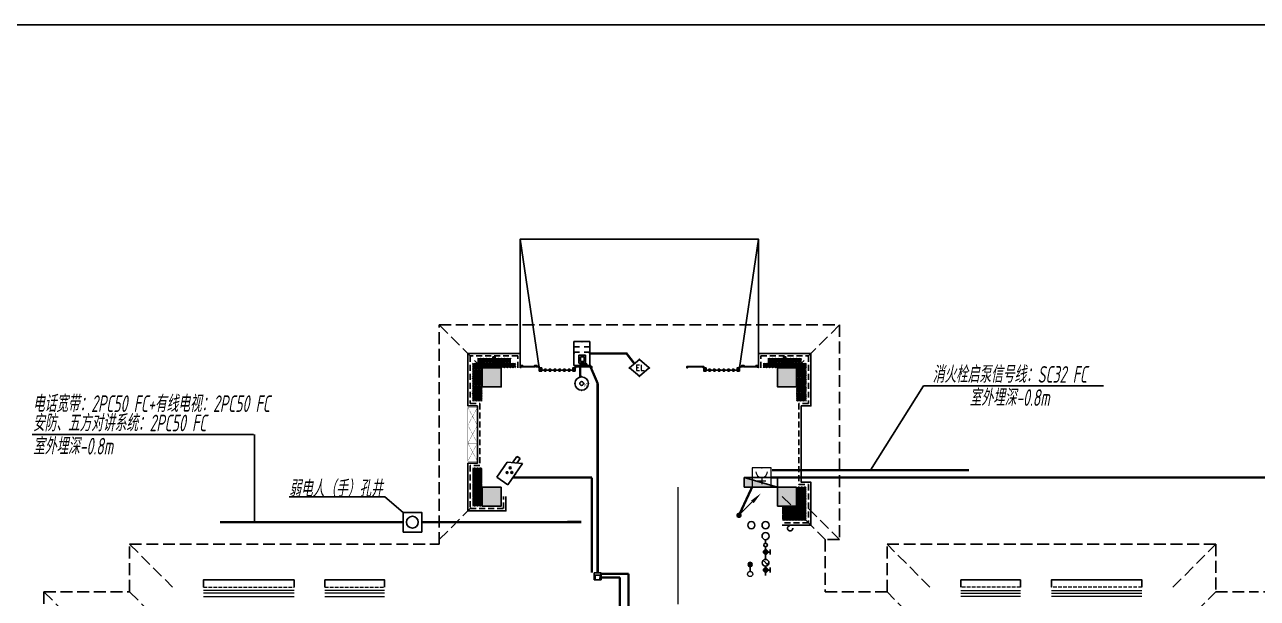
# Model space of a CAD drawing. Extents: x 5031545 to 5313844, y -886381 to -283477.
# Drawn here: x 5074723 to 5100600, y -809316 to -797281 of the extents above; entities that cross this region are included whole.
import ezdxf
from ezdxf.enums import TextEntityAlignment as Align

# ---------------------------------------------------------------- set-up
doc = ezdxf.new("R2010")
doc.units = 0
doc.header["$LTSCALE"] = 1000
doc.header["$MEASUREMENT"] = 0
doc.linetypes.add('DASH', pattern=[0.35, 0.25, -0.1])
doc.linetypes.add('HIDDEN', pattern=[0.375, 0.25, -0.125])
doc.layers.get('0').update_dxf_attribs({"linetype": 'CONTINUOUS'})
for name, color, linetype in [('!!DIM-动力', 7, 'CONTINUOUS'), ('!!电气', 1, 'CONTINUOUS'), ('A-EQPM-MECH', 191, 'CONTINUOUS'), ('DIM-照明', 7, 'CONTINUOUS'), ('EQUIP-安防', 3, 'CONTINUOUS'), ('EQUIP_消火栓', 7, 'CONTINUOUS'), ('LWIRE', 4, 'CONTINUOUS'), ('VPIPE-凝结', 150, 'CONTINUOUS'), ('VPIPE-消防', 1, 'TG_X'), ('VPIPE-给水', 3, 'TG_J'), ('VPIPE-雨水', 4, 'DASH'), ('WIRE-安防', 4, 'CONTINUOUS'), ('WIRE-消防', 4, 'CONTINUOUS'), ('WIRE-综合布线', 5, 'DASH'), ('修改标示', 212, 'CONTINUOUS'), ('卫生间', 6, 'CONTINUOUS'), ('污水', 3, 'CONTINUOUS'), ('电气', 6, 'CONTINUOUS'), ('看线', 185, 'CONTINUOUS'), ('立面', 73, 'CONTINUOUS'), ('立面-看线', 251, 'CONTINUOUS'), ('给水', 4, 'CONTINUOUS'), ('设备', 253, 'CONTINUOUS'), ('铝合金', 144, 'CONTINUOUS')]:
    doc.layers.add(name, color=color, linetype=linetype)
for name, color, linetype, lineweight in [('EQUIP-消防', 3, 'CONTINUOUS', 20), ('EQUIP_地漏', 7, 'CONTINUOUS', 18), ('PUB_HATCH', 8, 'CONTINUOUS', 9), ('STAIR', 252, 'CONTINUOUS', 20), ('VPIPE-废水', 31, 'TG_F', 18), ('平面-栏杆', 56, 'CONTINUOUS', 15), ('平面-看线', 252, 'CONTINUOUS', 15)]:
    doc.layers.add(name, color=color, linetype=linetype, lineweight=lineweight)
doc.styles.add('_TEL_DIM', font='simplex.shx', dxfattribs={"width": 0.8, "height": 3.5, "bigfont": 'hztxt.shx'})
doc.styles.add('HZTXT', font='gbeitc.shx', dxfattribs={"width": 0.8, "height": 400, "bigfont": 'hztxt.shx'})
doc.styles.add('SM1', font='realsz.shx', dxfattribs={"width": 0.75, "bigfont": 'realhz.shx'})
doc.styles.get("Standard").update_dxf_attribs({"font": 'gbenor.shx', "bigfont": 'gbcbig.shx'})
doc.styles.add('TG_LINETYPE', font='SIMPLEX', dxfattribs={"width": 0.8, "height": 3, "bigfont": 'HZTXT'})
doc.linetypes.add('TG_F', pattern='A,2,-0.3,["F",TG_LINETYPE,S=0.1,R=0,X=-0.23,Y=-0.15],0', length=2.3)
doc.linetypes.add('TG_J', pattern='A,2,-0.22,["J",TG_LINETYPE,S=0.1,R=0,X=-0.18,Y=-0.15],0', length=2.22)
doc.linetypes.add('TG_X', pattern='A,4,-0.3,["X",TG_LINETYPE,S=0.1,R=0,X=-0.23,Y=-0.15],0', length=4.3)
pattern_1 = [(45, (-879850.0308, -780765.5012), (-2.24506403, 2.24506403), [])]
pattern_2 = [(45, (-880050.0308, -781835.0006), (-2.24506403, 2.24506403), [])]
pattern_3 = [(45, (-691792.517, -940480.5143), (-2.24506403, 2.24506403), [])]
pattern_4 = [(45, (-691842.282, -940480.3308), (-2.24506403, 2.24506403), [])]
pattern_5 = [(45, (-691692.517, -940480.5152), (-2.24506403, 2.24506403), [])]
pattern_6 = [(45, (-691592.517, -940480.516), (-2.24506403, 2.24506403), [])]
pattern_7 = [(45, (-691492.517, -940480.517), (-2.24506403, 2.24506403), [])]
pattern_8 = [(45, (-691392.517, -940480.518), (-2.24506403, 2.24506403), [])]
pattern_9 = [(45, (-691292.517, -940480.519), (-2.24506403, 2.24506403), [])]
pattern_10 = [(45, (-691902.5178, -940480.5137), (-2.24506403, 2.24506403), [])]
pattern_11 = [(45, (-691202.5144, -940480.51), (-2.24506403, 2.24506403), [])]
pattern_12 = [(0, (-420817.216, -517416.725), (30.95625, 17.872595), [20.6375, -41.275]), (120, (-420817.216, -517416.725), (-30.9562463, 17.8726014), [20.6375, -41.275]), (60, (-420817.216, -517416.725), (3.7e-06, 35.7451964), [-41.275, 20.6375])]

# ---------------------------------------------------------------- blocks, each defined once
blk = doc.blocks.new('A$C2705576B')
at = {"layer": '给水'}
h = blk.add_hatch(color=252, dxfattribs=at)
edge = h.paths.add_edge_path()
edge.add_arc((417, -1741), 47.2, 0, 360)
h = blk.add_hatch(color=252, dxfattribs=at)
edge = h.paths.add_edge_path()
edge.add_arc((795, -1741), 47.2, 0, 360)
at = {"layer": '给水', "color": 252}
for p, q in [((363, -1645), (472, -1645)), ((417, -1741), (417, -1645)), ((601, -1768), (525, -1704)), ((525, -1704), (564, -1715)), ((740, -1645), (849, -1645)), ((795, -1741), (795, -1645))]:
    blk.add_line(p, q, dxfattribs=at)
at = {"layer": '给水', "color": 252, "const_width": 35.4}
for points in [[(499, -1741), (302, -1741)], [(903, -1741), (641, -1741)], [(1053, -1741), (978, -1741)]]:
    blk.add_lwpolyline(points, dxfattribs=at)
at = {"layer": '给水', "color": 252}
for centre, radius in [((417, -1741), 47.2), ((570, -1741), 70.8), ((795, -1741), 47.2), ((941, -1741), 37.5)]:
    blk.add_circle(centre, radius, dxfattribs=at)
blk = doc.blocks.new('$TwtSys$00000141')
at = {"color": 1}
for p, q in [((-47, 4), (-5, 46)), ((-47, 4), (-5, 46)), ((-44, -18), (18, 44)), ((-44, -18), (18, 44)), ((-33, -33), (33, 33)), ((-33, -33), (33, 33)), ((-16, -44), (44, 16)), ((-16, -44), (44, 16)), ((6, -46), (46, -6)), ((6, -46), (46, -6))]:
    blk.add_line(p, q, dxfattribs=at)
blk.add_circle((0, 0), 47, dxfattribs=at)
blk.add_circle((0, 0), 47, dxfattribs=at)
blk = doc.blocks.new('$TwtSys$00000434')
at = {"color": 252}
for p, q in [((-0.5, 0.5), (-0.5, -0.5)), ((-0.5, -0.5), (0.5, 0.5)), ((0.5, 0.5), (-0.5, 0.5)), ((0.5, -0.5), (0.5, 0.5)), ((-0.5, -0.5), (0.5, -0.5))]:
    blk.add_line(p, q, dxfattribs=at)
blk.add_solid([(0.5, -0.5), (0.5, 0.5), (-0.5, -0.5)], dxfattribs=at)
blk = doc.blocks.new('A$C7D502F78')
at = {"layer": '修改标示', "ltscale": 2}
blk.add_lwpolyline([(-151, 197), (-11, 197), (-11, 142), (-151, 142)], close=True, dxfattribs=at)
blk = doc.blocks.new('A$C1F074C3D')
at = {"layer": 'STAIR', "color": 252}
blk.add_line((-1190, 4160), (-1190, 1703), dxfattribs=at)
blk = doc.blocks.new('BFBTCSD')
at = {"layer": '卫生间', "color": 252, "linetype": 'DASH'}
for p, q in [((689717, 689157), (690617, 688257)), ((698117, 689157), (697217, 688257)), ((689717, 684657), (690617, 685557)), ((696917, 685557), (697817, 684657)), ((697217, 685557), (698117, 684657)), ((683217, 684557), (684117, 683657)), ((700017, 683657), (699117, 684557)), ((705117, 683657), (706017, 684557)), ((681417, 683557), (682317, 682657)), ((683217, 683557), (684117, 682657)), ((700017, 682657), (699117, 683557)), ((705117, 682657), (706017, 683557)), ((681417, 673857), (682317, 674757)), ((684017, 673857), (684917, 674757)), ((705217, 673857), (704317, 674757)), ((684017, 672657), (684917, 673557)), ((705217, 672657), (704317, 673557))]:
    blk.add_line(p, q, dxfattribs=at)
blk.add_lwpolyline([(706817, 673857), (705217, 673857), (705217, 672657), (684017, 672657), (684017, 673857), (681417, 673857), (681417, 683557), (683217, 683557), (683217, 684557), (689717, 684557), (689717, 689157), (698117, 689157), (698117, 684657), (697817, 684657), (697817, 683557), (699117, 683557), (699117, 684557), (706017, 684557), (706017, 683557), (706817, 683557)], dxfattribs=at)
blk = doc.blocks.new('A$C028C60F5')
at = {"color": 252}
blk.add_lwpolyline([(400, 0), (0, 0), (0, -400), (400, -400)], close=True, dxfattribs=at)
at = {"layer": 'PUB_HATCH', "color": 252}
blk.add_solid([(0, -400), (400, -400), (0, 0), (400, 0)], dxfattribs=at)
blk = doc.blocks.new('A$C3EFA6995')
for p in [(9700, 100), (9700, -2400), (15900, -2400)]:
    blk.add_blockref('A$C028C60F5', p)
at = {"xscale": -1}
blk.add_blockref('A$C028C60F5', (16300, 100), dxfattribs=at)
blk = doc.blocks.new('A$C146474E2')
at = {"layer": '立面'}
h = blk.add_hatch(dxfattribs=at)
h.set_pattern_fill('ANSI31', color=252, scale=2)
h.set_pattern_definition(pattern_1)
h.paths.add_polyline_path([(8425, 14800), (8475, 14800), (8475, 14830), (8425, 14830)])
h = blk.add_hatch(dxfattribs=at)
h.set_pattern_fill('ANSI31', color=252, scale=2)
h.set_pattern_definition(pattern_1)
h.paths.add_polyline_path([(14575, 14800), (14525, 14800), (14525, 14830), (14575, 14830)])
h = blk.add_hatch(dxfattribs=at)
h.set_pattern_fill('ANSI31', color=252, scale=2)
h.set_pattern_definition(pattern_4)
h.paths.add_polyline_path([(9000, 14600), (9400, 14600), (9400, 14630), (9350, 14630), (9350, 14650), (9300, 14650), (9300, 14630), (9050, 14630), (9050, 14650), (9000, 14650)])
h.paths.add_polyline_path([(9010, 14600), (9390, 14600), (9390, 14620), (9340, 14620), (9340, 14640), (9310, 14640), (9310, 14620), (9040, 14620), (9040, 14640), (9010, 14640)])
h = blk.add_hatch(dxfattribs=at)
h.set_pattern_fill('ANSI31', color=252, scale=2)
h.set_pattern_definition(pattern_10)
h.paths.add_polyline_path([(9400, 14600), (9450, 14600), (9450, 14533), (9400, 14533)])
h = blk.add_hatch(dxfattribs=at)
h.set_pattern_fill('ANSI31', color=252, scale=2)
h.set_pattern_definition(pattern_3)
h.paths.add_polyline_path([(9510, 14573), (9540, 14573), (9540, 14533), (9510, 14533)])
h = blk.add_hatch(dxfattribs=at)
h.set_pattern_fill('ANSI31', color=252, scale=2)
h.set_pattern_definition(pattern_5)
h.paths.add_polyline_path([(9610, 14573), (9640, 14573), (9640, 14533), (9610, 14533)])
h = blk.add_hatch(dxfattribs=at)
h.set_pattern_fill('ANSI31', color=252, scale=2)
h.set_pattern_definition(pattern_6)
h.paths.add_polyline_path([(9710, 14573), (9740, 14573), (9740, 14533), (9710, 14533)])
h = blk.add_hatch(dxfattribs=at)
h.set_pattern_fill('ANSI31', color=252, scale=2)
h.set_pattern_definition(pattern_7)
h.paths.add_polyline_path([(9810, 14573), (9840, 14573), (9840, 14533), (9810, 14533)])
h = blk.add_hatch(dxfattribs=at)
h.set_pattern_fill('ANSI31', color=252, scale=2)
h.set_pattern_definition(pattern_8)
h.paths.add_polyline_path([(9910, 14573), (9940, 14573), (9940, 14533), (9910, 14533)])
h = blk.add_hatch(dxfattribs=at)
h.set_pattern_fill('ANSI31', color=252, scale=2)
h.set_pattern_definition(pattern_9)
h.paths.add_polyline_path([(10010, 14573), (10040, 14573), (10040, 14533), (10010, 14533)])
h = blk.add_hatch(dxfattribs=at)
h.set_pattern_fill('ANSI31', color=252, scale=2)
h.set_pattern_definition(pattern_11)
h.paths.add_polyline_path([(10100, 14600), (10150, 14600), (10150, 14533), (10100, 14533)])
h = blk.add_hatch(dxfattribs=at)
h.set_pattern_fill('ANSI31', color=252, scale=2)
h.set_pattern_definition(pattern_2)
edge = h.paths.add_edge_path()
edge.add_line((10150, 14600), (10160, 14600))
edge.add_line((10160, 14600), (10160, 14620))
edge.add_line((10160, 14620), (10490, 14620))
edge.add_line((10490, 14620), (10490, 14600))
edge.add_line((10490, 14600), (10500, 14600))
edge.add_line((10500, 14600), (10500, 14630))
edge.add_line((10500, 14630), (10150, 14630))
edge.add_line((10150, 14630), (10150, 14600))
h = blk.add_hatch(dxfattribs=at)
h.set_pattern_fill('ANSI31', color=252, scale=2)
h.set_pattern_definition(pattern_2)
edge = h.paths.add_edge_path()
edge.add_line((12850, 14600), (12840, 14600))
edge.add_line((12840, 14600), (12840, 14620))
edge.add_line((12840, 14620), (12510, 14620))
edge.add_line((12510, 14620), (12510, 14600))
edge.add_line((12510, 14600), (12500, 14600))
edge.add_line((12500, 14600), (12500, 14630))
edge.add_line((12500, 14630), (12850, 14630))
edge.add_line((12850, 14630), (12850, 14600))
h = blk.add_hatch(dxfattribs=at)
h.set_pattern_fill('ANSI31', color=252, scale=2)
h.set_pattern_definition(pattern_11)
h.paths.add_polyline_path([(12900, 14600), (12850, 14600), (12850, 14533), (12900, 14533)])
h = blk.add_hatch(dxfattribs=at)
h.set_pattern_fill('ANSI31', color=252, scale=2)
h.set_pattern_definition(pattern_9)
h.paths.add_polyline_path([(12990, 14573), (12960, 14573), (12960, 14533), (12990, 14533)])
h = blk.add_hatch(dxfattribs=at)
h.set_pattern_fill('ANSI31', color=252, scale=2)
h.set_pattern_definition(pattern_8)
h.paths.add_polyline_path([(13090, 14573), (13060, 14573), (13060, 14533), (13090, 14533)])
h = blk.add_hatch(dxfattribs=at)
h.set_pattern_fill('ANSI31', color=252, scale=2)
h.set_pattern_definition(pattern_7)
h.paths.add_polyline_path([(13190, 14573), (13160, 14573), (13160, 14533), (13190, 14533)])
h = blk.add_hatch(dxfattribs=at)
h.set_pattern_fill('ANSI31', color=252, scale=2)
h.set_pattern_definition(pattern_6)
h.paths.add_polyline_path([(13290, 14573), (13260, 14573), (13260, 14533), (13290, 14533)])
h = blk.add_hatch(dxfattribs=at)
h.set_pattern_fill('ANSI31', color=252, scale=2)
h.set_pattern_definition(pattern_5)
h.paths.add_polyline_path([(13390, 14573), (13360, 14573), (13360, 14533), (13390, 14533)])
h = blk.add_hatch(dxfattribs=at)
h.set_pattern_fill('ANSI31', color=252, scale=2)
h.set_pattern_definition(pattern_3)
h.paths.add_polyline_path([(13490, 14573), (13460, 14573), (13460, 14533), (13490, 14533)])
h = blk.add_hatch(dxfattribs=at)
h.set_pattern_fill('ANSI31', color=252, scale=2)
h.set_pattern_definition(pattern_10)
h.paths.add_polyline_path([(13600, 14600), (13550, 14600), (13550, 14533), (13600, 14533)])
h = blk.add_hatch(dxfattribs=at)
h.set_pattern_fill('ANSI31', color=252, scale=2)
h.set_pattern_definition(pattern_4)
h.paths.add_polyline_path([(14000, 14600), (13600, 14600), (13600, 14630), (13650, 14630), (13650, 14650), (13700, 14650), (13700, 14630), (13950, 14630), (13950, 14650), (14000, 14650)])
h.paths.add_polyline_path([(13990, 14600), (13610, 14600), (13610, 14620), (13660, 14620), (13660, 14640), (13690, 14640), (13690, 14620), (13960, 14620), (13960, 14640), (13990, 14640)])
at = {"layer": '立面-看线'}
h = blk.add_hatch(dxfattribs=at)
h.set_pattern_fill('HONEY', color=252, scale=13)
h.set_pattern_definition(pattern_12)
h.paths.add_polyline_path([(8800, 14700), (8800, 14800), (8100, 14800), (8100, 14700), (8000, 14700), (8000, 13900), (8200, 13900), (8200, 14600), (8899, 14600), (8899, 14700)])
h = blk.add_hatch(dxfattribs=at)
h.set_pattern_fill('HONEY', color=252, scale=13)
h.set_pattern_definition(pattern_12)
h.paths.add_polyline_path([(14200, 14700), (14200, 14800), (14900, 14800), (14900, 14700), (15000, 14700), (15000, 13900), (14800, 13900), (14800, 14600), (14101, 14600), (14101, 14700)])
h = blk.add_hatch(dxfattribs=at)
h.set_pattern_fill('HONEY', color=252, scale=13)
h.set_pattern_definition([(0, (-420916.579, -520516.725), (30.95625, 17.872595), [20.6375, -41.275]), (120, (-420916.579, -520516.725), (-30.9562463, 17.8726014), [20.6375, -41.275]), (60, (-420916.579, -520516.725), (3.7e-06, 35.7451964), [-41.275, 20.6375])])
h.paths.add_polyline_path([(8001, 11700), (8200, 11700), (8200, 11900), (8200, 11900), (8200, 12500), (8001, 12500)])
h = blk.add_hatch(dxfattribs=at)
h.set_pattern_fill('HONEY', color=252, scale=13)
h.set_pattern_definition([(0, (-420916.579, -520916.725), (30.95625, 17.872595), [20.6375, -41.275]), (120, (-420916.579, -520916.725), (-30.9562463, 17.8726014), [20.6375, -41.275]), (60, (-420916.579, -520916.725), (3.7e-06, 35.7451964), [-41.275, 20.6375])])
edge = h.paths.add_edge_path()
edge.add_line((15000, 11400), (14500, 11400))
edge.add_line((14500, 11400), (14500, 11700))
edge.add_line((14500, 11700), (14800, 11700))
edge.add_line((14800, 11700), (14800, 12100))
edge.add_line((14800, 12100), (14999, 12100))
edge.add_line((14999, 12100), (15000, 11400))
at = {"color": 252, "const_width": 8}
for points in [[(8200, 13900), (8000, 13900), (8000, 14700), (8100, 14700), (8100, 14800), (8390, 14800), (8390, 14800), (8510, 14800), (8510, 14800), (8800, 14800), (8800, 14700), (8900, 14700), (8900, 14600)], [(14800, 13900), (15000, 13900), (15000, 14700), (14900, 14700), (14900, 14800), (14610, 14800), (14610, 14800), (14490, 14800), (14490, 14800), (14200, 14800), (14200, 14700), (14100, 14700), (14100, 14600)], [(8200, 12500), (8000, 12500), (8000, 11700), (8600, 11700), (8600, 11900)], [(14800, 12100), (15000, 12100), (15000, 11400), (14500, 11400)]]:
    blk.add_lwpolyline(points, dxfattribs=at)
at = {"layer": 'A-EQPM-MECH', "color": 252}
for points in [[(9000, 14600), (9000, 17300), (14000, 17300), (14000, 14600)], [(9000, 17300), (9400, 14600)], [(14000, 17300), (13600, 14600)]]:
    blk.add_lwpolyline(points, dxfattribs=at)
at = {"layer": 'VPIPE-凝结', "color": 252}
blk.add_line((13825, 10330), (13825, 10428), dxfattribs=at)
at = {"layer": 'VPIPE-废水', "color": 252}
blk.add_circle((13825, 10275), 55, dxfattribs=at)
at = {"layer": 'VPIPE-消防', "color": 252, "linetype": 'Continuous'}
blk.add_circle((13850, 11300), 75, dxfattribs=at)
at = {"layer": 'VPIPE-给水', "color": 252, "linetype": 'Continuous'}
for centre in [(14150, 11300), (14150, 11070)]:
    blk.add_circle(centre, 75, dxfattribs=at)
at = {"layer": 'VPIPE-雨水', "color": 252}
blk.add_circle((14665, 11235), 55, dxfattribs=at)
at = {"layer": '平面-栏杆', "color": 252}
for points in [[(4250, 9930), (2350, 9930)], [(4250, 9870), (2350, 9870)], [(6150, 9930), (4900, 9930)], [(6150, 9870), (4900, 9870)], [(18250, 9930), (19500, 9930)], [(18250, 9870), (19500, 9870)], [(20150, 9930), (22050, 9930)], [(20150, 9870), (22050, 9870)]]:
    blk.add_lwpolyline(points, dxfattribs=at)
at = {"layer": '平面-看线', "color": 252, "linetype": 'DASH', "ltscale": 0.3}
for points in [[(2350, 10000), (4250, 10000)], [(4900, 10000), (6150, 10000)], [(19500, 10000), (18250, 10000)], [(22050, 10000), (20150, 10000)]]:
    blk.add_lwpolyline(points, dxfattribs=at)
at = {"layer": '平面-看线', "color": 252}
for points in [[(2350, 9800), (4250, 9800)], [(4900, 9800), (6150, 9800)], [(19500, 9800), (18250, 9800)], [(22050, 9800), (20150, 9800)]]:
    blk.add_lwpolyline(points, dxfattribs=at)
at = {"layer": '看线', "color": 252}
for points in [[(9000, 14600), (9000, 14900), (7900, 14900), (7900, 13800), (8100, 13800), (8100, 12600), (7900, 12600), (7900, 11600), (8700, 11600), (8700, 11900)], [(14000, 14600), (14000, 14900), (15100, 14900), (15100, 13800), (14900, 13800), (14900, 12200), (15100, 12200), (15100, 11300), (14500, 11300)]]:
    blk.add_lwpolyline(points, dxfattribs=at)
at = {"layer": '看线', "color": 252, "linetype": 'HIDDEN', "ltscale": 0.5}
for points in [[(8950, 14600), (8950, 14850), (7950, 14850), (7950, 13850), (8150, 13850), (8150, 12550), (7950, 12550), (7950, 11650), (8650, 11650), (8650, 11900)], [(14050, 14600), (14050, 14850), (15050, 14850), (15050, 13850), (14850, 13850), (14850, 12150), (15050, 12150), (15050, 11350), (14500, 11350)]]:
    blk.add_lwpolyline(points, dxfattribs=at)
at = {"layer": '看线', "color": 252, "ltscale": 0.5}
for points in [[(2350, 10000), (2350, 10150), (4250, 10150), (4250, 10000)], [(4900, 10000), (4900, 10150), (6150, 10150), (6150, 10000)], [(19500, 10000), (19500, 10150), (18250, 10150), (18250, 10000)], [(22050, 10000), (22050, 10150), (20150, 10150), (20150, 10000)]]:
    blk.add_lwpolyline(points, dxfattribs=at)
at = {"layer": '立面', "color": 252}
for p, q in [((9610, 14573), (9640, 14573)), ((9610, 14533), (9610, 14573)), ((9640, 14533), (9610, 14533)), ((9640, 14573), (9640, 14533)), ((13390, 14573), (13360, 14573)), ((13360, 14573), (13360, 14533)), ((13360, 14533), (13390, 14533)), ((13390, 14533), (13390, 14573))]:
    blk.add_line(p, q, dxfattribs=at)
for points in [[(8425, 14800), (8475, 14800), (8475, 14830), (8425, 14830)], [(14575, 14800), (14525, 14800), (14525, 14830), (14575, 14830)], [(9400, 14600), (9450, 14600), (9450, 14533), (9400, 14533)], [(9710, 14573), (9740, 14573), (9740, 14533), (9710, 14533)], [(9810, 14573), (9840, 14573), (9840, 14533), (9810, 14533)], [(9910, 14573), (9940, 14573), (9940, 14533), (9910, 14533)], [(10010, 14573), (10040, 14573), (10040, 14533), (10010, 14533)], [(10100, 14600), (10150, 14600), (10150, 14533), (10100, 14533)], [(12900, 14600), (12850, 14600), (12850, 14533), (12900, 14533)], [(12990, 14573), (12960, 14573), (12960, 14533), (12990, 14533)], [(13090, 14573), (13060, 14573), (13060, 14533), (13090, 14533)], [(13190, 14573), (13160, 14573), (13160, 14533), (13190, 14533)], [(13290, 14573), (13260, 14573), (13260, 14533), (13290, 14533)], [(13600, 14600), (13550, 14600), (13550, 14533), (13600, 14533)]]:
    blk.add_lwpolyline(points, close=True, dxfattribs=at)
for points in [[(10150, 14600), (10160, 14600), (10160, 14620), (10490, 14620), (10490, 14600), (10500, 14600), (10500, 14630), (10150, 14630), (10150, 14600)], [(12850, 14600), (12840, 14600), (12840, 14620), (12510, 14620), (12510, 14600), (12500, 14600), (12500, 14630), (12850, 14630), (12850, 14600)]]:
    blk.add_lwpolyline(points, dxfattribs=at)
at = {"layer": '设备', "color": 252, "const_width": 5}
for points in [[(8100, 13395), (8100, 13770), (7900, 13770), (7900, 13395)], [(8100, 13020), (8100, 13395), (7900, 13395), (7900, 13020)], [(8100, 12645), (8100, 13020), (7900, 13020), (7900, 12645)]]:
    blk.add_lwpolyline(points, close=True, dxfattribs=at)
for points in [[(8100, 13770), (7900, 13395)], [(7900, 13770), (8100, 13395)], [(8100, 13395), (7900, 13020)], [(7900, 13395), (8100, 13020)], [(8100, 13020), (7900, 12645)], [(7900, 13020), (8100, 12645)]]:
    blk.add_lwpolyline(points, dxfattribs=at)
at = {"layer": '铝合金', "color": 252}
for p, q in [((9450, 14553), (9510, 14553)), ((9540, 14553), (9610, 14553)), ((9640, 14553), (9710, 14553)), ((9740, 14553), (9810, 14553)), ((9840, 14553), (9910, 14553)), ((9940, 14553), (10010, 14553)), ((10040, 14553), (10100, 14553)), ((12960, 14553), (12900, 14553)), ((13060, 14553), (12990, 14553)), ((13160, 14553), (13090, 14553)), ((13260, 14553), (13190, 14553)), ((13360, 14553), (13290, 14553)), ((13460, 14553), (13390, 14553)), ((13550, 14553), (13490, 14553))]:
    blk.add_line(p, q, dxfattribs=at)
for points in [[(8425, 14800), (8475, 14800), (8475, 14830), (8425, 14830)], [(14575, 14800), (14525, 14800), (14525, 14830), (14575, 14830)], [(9400, 14600), (9450, 14600), (9450, 14533), (9400, 14533)], [(9510, 14573), (9540, 14573), (9540, 14533), (9510, 14533)], [(9610, 14573), (9640, 14573), (9640, 14533), (9610, 14533)], [(9710, 14573), (9740, 14573), (9740, 14533), (9710, 14533)], [(9810, 14573), (9840, 14573), (9840, 14533), (9810, 14533)], [(9910, 14573), (9940, 14573), (9940, 14533), (9910, 14533)], [(10010, 14573), (10040, 14573), (10040, 14533), (10010, 14533)], [(10100, 14600), (10150, 14600), (10150, 14533), (10100, 14533)], [(12900, 14600), (12850, 14600), (12850, 14533), (12900, 14533)], [(12990, 14573), (12960, 14573), (12960, 14533), (12990, 14533)], [(13090, 14573), (13060, 14573), (13060, 14533), (13090, 14533)], [(13190, 14573), (13160, 14573), (13160, 14533), (13190, 14533)], [(13290, 14573), (13260, 14573), (13260, 14533), (13290, 14533)], [(13390, 14573), (13360, 14573), (13360, 14533), (13390, 14533)], [(13490, 14573), (13460, 14573), (13460, 14533), (13490, 14533)], [(13600, 14600), (13550, 14600), (13550, 14533), (13600, 14533)]]:
    blk.add_lwpolyline(points, close=True, dxfattribs=at)
for points in [[(9400, 14600), (9400, 14630), (9350, 14630), (9350, 14650), (9300, 14650), (9300, 14630), (9050, 14630), (9050, 14650), (9000, 14650), (9000, 14600)], [(9390, 14600), (9390, 14620), (9340, 14620), (9340, 14640), (9310, 14640), (9310, 14620), (9040, 14620), (9040, 14640), (9010, 14640), (9010, 14600)], [(10150, 14600), (10160, 14600), (10160, 14620), (10490, 14620), (10490, 14600), (10500, 14600), (10500, 14630), (10150, 14630), (10150, 14600)], [(12850, 14600), (12840, 14600), (12840, 14620), (12510, 14620), (12510, 14600), (12500, 14600), (12500, 14630), (12850, 14630), (12850, 14600)], [(13600, 14600), (13600, 14630), (13650, 14630), (13650, 14650), (13700, 14650), (13700, 14630), (13950, 14630), (13950, 14650), (14000, 14650), (14000, 14600)], [(13610, 14600), (13610, 14620), (13660, 14620), (13660, 14640), (13690, 14640), (13690, 14620), (13960, 14620), (13960, 14640), (13990, 14640), (13990, 14600)]]:
    blk.add_lwpolyline(points, dxfattribs=at)
at = {"color": 252}
for name, p in [('BFBTCSD', (-682417, -673657)), ('A$C3EFA6995', (-1500, 14500)), ('A$C1F074C3D', (13500, 7940))]:
    blk.add_blockref(name, p, dxfattribs=at)
at = {"color": 252, "xscale": -1}
blk.add_blockref('BFBTCSD', (731217, -673657), dxfattribs=at)
at = {"layer": 'EQUIP_地漏', "color": 252, "xscale": -1, "rotation": 359.999999999891}
blk.add_blockref('$TwtSys$00000141', (13825, 10475), dxfattribs=at)
at = {"layer": 'EQUIP_消火栓', "color": 252, "xscale": -700, "yscale": 200, "zscale": 700}
blk.add_blockref('$TwtSys$00000434', (14050, 12200), dxfattribs=at)
at = {"layer": '修改标示', "color": 252, "ltscale": 2, "xscale": -1}
blk.add_blockref('A$C7D502F78', (10244, 14488), dxfattribs=at)
at = {"layer": '污水', "color": 252, "xscale": -1, "rotation": 269.999999999891}
blk.add_blockref('A$C2705576B', (15891, 9942), dxfattribs=at)
blk = doc.blocks.new('A$C04F44ECC')
at = {"layer": '!!电气'}
for p, q in [((0, 0), (-300, 0)), ((-300, 0), (-300, -300)), ((-250, -200), (-250, 0)), ((0, 0), (-223, -27)), ((-50, 0), (-50, -200)), ((0, -300), (0, 0)), ((-223, -27), (-300, -300)), ((-300, -300), (0, -300)), ((-50, -200), (-250, -200))]:
    blk.add_line(p, q, dxfattribs=at)
blk = doc.blocks.new('$equip$00002625')
at = {"linetype": 'Continuous'}
for p, q in [((-0.625, -0.415), (-0.625, 0.415)), ((-0.625, 0.415), (0.625, 0.415)), ((0.071, 0.129), (0.071, 0.415)), ((0.35, 0.129), (0.35, 0.415)), ((0.625, 0.415), (0.625, -0.415)), ((0.625, -0.415), (-0.625, -0.415)), ((0.071, -0.415), (0.071, -0.129)), ((0.35, -0.415), (0.35, -0.129))]:
    blk.add_line(p, q, dxfattribs=at)
for p, q in [((-0.092, 0.153), (-0.504, 0.153)), ((-0.504, 0.153), (-0.504, -0.199)), ((-0.172, 0.073), (-0.424, 0.073)), ((-0.424, 0.073), (-0.424, -0.119)), ((-0.172, -0.119), (-0.172, 0.073)), ((-0.092, -0.199), (-0.092, 0.153)), ((-0.504, -0.199), (-0.092, -0.199)), ((-0.424, -0.119), (-0.172, -0.119))]:
    blk.add_line(p, q)
at = {"const_width": 0.04}
blk.add_lwpolyline([(-0.625, 0.415), (0.625, 0.415), (0.625, -0.415), (-0.625, -0.415), (-0.625, 0.415), (0.625, 0.415)], dxfattribs=at)
for p in [(-0.625, 0), (0, 0.415), (0.625, 0), (0, -0.415)]:
    blk.add_point(p)
at = {"color": 7, "style": '_TEL_DIM', "flags": 1}
blk.add_attdef('A', text='', height=0.000025, dxfattribs=at).set_placement((0, 0), align=Align.MIDDLE_CENTER)
blk = doc.blocks.new('$equip$00002474')
for p, q in [((-0.52, 0), (0, 0.44)), ((0, -0.44), (-0.52, 0)), ((0, 0.44), (0.52, 0)), ((0.52, 0), (0, -0.44))]:
    blk.add_line(p, q)
at = {"const_width": 0.04}
blk.add_lwpolyline([(0, 0.44), (-0.52, 0), (0, -0.44), (0.52, 0), (0, 0.44), (-0.52, 0)], dxfattribs=at)
for p in [(-0.52, 0), (0, 0.44), (0.52, 0), (0, -0.44)]:
    blk.add_point(p)
at = {"color": 7, "style": '_TEL_DIM'}
blk.add_attdef('$TEXT$', text='', height=0.3, dxfattribs=at).set_placement((0.028, 0.012), align=Align.MIDDLE_CENTER)
at = {"color": 7, "style": '_TEL_DIM', "flags": 1}
blk.add_attdef('A', text='', height=0.00002, dxfattribs=at).set_placement((0, 0), align=Align.MIDDLE_CENTER)
blk = doc.blocks.new('dfgdsgsdg')
at = {"layer": '!!DIM-动力'}
blk.add_lwpolyline([(1783913, 547079), (1784300, 547079), (1784300, 546668), (1783913, 546668)], close=True, dxfattribs=at)
blk.add_circle((1784105, 546875), 124, dxfattribs=at)
blk = doc.blocks.new('$equip$00002656')
for p, q in [((-0.5, 1), (-0.5, 0)), ((0.5, 1), (-0.5, 1)), ((0.5, 0), (0.5, 1)), ((-0.5, 0), (0.5, 0)), ((-0.219, 0.331), (0.222, 0.331)), ((0, 0.5), (0, 0.15))]:
    blk.add_line(p, q)
at = {"const_width": 0.04}
blk.add_lwpolyline([(-0.5, 1), (0.5, 1), (0.5, 0), (-0.5, 0), (-0.5, 1), (0.5, 1)], dxfattribs=at)
blk.add_arc((0, 0.8), 0.3, 180, 0)
for p in [(0, 1), (-0.5, 0.5), (0, 0), (0.5, 0.5)]:
    blk.add_point(p)
at = {"color": 7, "flags": 1}
for tag, height, p in [('A', 0.00002, (0, 0)), ('B', 0.4, (0.762, 0.292))]:
    blk.add_attdef(tag, text='', height=height, dxfattribs=at).set_placement(p, align=Align.MIDDLE_CENTER)
blk = doc.blocks.new('$TelecSys$00000079')
for p, q in [((0.7, 0.7), (0, 0)), ((0.104, 0.104), (0.104, 0.104)), ((-0.104, -0.104), (-0.104, -0.104))]:
    blk.add_line(p, q)
at = {"const_width": 0.142}
blk.add_lwpolyline([(-0.071, 0, 1), (0.071, 0, 1)], format="xyb", close=True, dxfattribs=at)
blk.add_solid([(0.63, 0.77), (0.77, 0.63), (1.15, 1.15)])
at = {"width": 0.8, "flags": 9}
blk.add_attdef('A', (0, 0), '', height=0.00002, dxfattribs=at)
blk = doc.blocks.new('$equip$00001465')
for p, q in [((-0.75, 0.1), (-0.457, 0.1)), ((-0.75, -0.1), (-0.75, 0.1)), ((-0.6, 0.35), (-0.2, -0.35)), ((-0.6, 0.35), (0.75, 0.35)), ((0.75, 0.35), (0.75, -0.35)), ((-0.75, -0.1), (-0.343, -0.1)), ((0.75, -0.35), (-0.2, -0.35))]:
    blk.add_line(p, q)
for centre in [(-0.05, -0.05), (0.1, 0.15), (0.25, -0.05)]:
    blk.add_circle(centre, 0.05)
for p in [(-0.75, 0), (0.075, 0.35), (0.75, 0), (0.075, -0.35)]:
    blk.add_point(p)
for points in [[(-0.05, 0), (-0.05, 0), (-0.075, -0.007), (-0.025, -0.007)], [(0.057, 0.175), (0.143, 0.175), (0.05, 0.15), (0.15, 0.15)], [(0.057, 0.125), (0.143, 0.125), (0.05, 0.15), (0.15, 0.15)], [(0.075, 0.193), (0.125, 0.193), (0.057, 0.175), (0.143, 0.175)], [(0.075, 0.107), (0.125, 0.107), (0.057, 0.125), (0.143, 0.125)], [(0.1, 0.2), (0.1, 0.2), (0.075, 0.193), (0.125, 0.193)], [(0.1, 0.1), (0.1, 0.1), (0.075, 0.107), (0.125, 0.107)], [(0.25, 0), (0.25, 0), (0.225, -0.007), (0.275, -0.007)], [(-0.093, -0.025), (-0.007, -0.025), (-0.1, -0.05), (0, -0.05)], [(-0.093, -0.075), (-0.007, -0.075), (-0.1, -0.05), (0, -0.05)], [(-0.075, -0.007), (-0.025, -0.007), (-0.093, -0.025), (-0.007, -0.025)], [(-0.075, -0.093), (-0.025, -0.093), (-0.093, -0.075), (-0.007, -0.075)], [(-0.05, -0.1), (-0.05, -0.1), (-0.075, -0.093), (-0.025, -0.093)], [(0.207, -0.025), (0.293, -0.025), (0.2, -0.05), (0.3, -0.05)], [(0.207, -0.075), (0.293, -0.075), (0.2, -0.05), (0.3, -0.05)], [(0.225, -0.007), (0.275, -0.007), (0.207, -0.025), (0.293, -0.025)], [(0.225, -0.093), (0.275, -0.093), (0.207, -0.075), (0.293, -0.075)], [(0.25, -0.1), (0.25, -0.1), (0.225, -0.093), (0.275, -0.093)]]:
    blk.add_solid(points)
at = {"flags": 9}
blk.add_attdef('A', (-0.016, -0.016), '', height=0.00002, dxfattribs=at)
blk = doc.blocks.new('$equip$00002479')
at = {"const_width": 0.04}
blk.add_lwpolyline([(-0.3, 0, 1), (0.3, 0, 1), (-0.3, 0, 0.942883)], format="xyb", dxfattribs=at)
for radius in [0.3, 0.0841]:
    blk.add_circle((0, 0), radius)
for p in [(-0.3, 0), (0, 0.3), (0.3, 0), (0, -0.3)]:
    blk.add_point(p)
at = {"color": 7, "style": '_TEL_DIM', "flags": 1}
blk.add_attdef('A', text='', height=0.00002, dxfattribs=at).set_placement((0, 0), align=Align.MIDDLE_CENTER)
blk = doc.blocks.new('A$C18BE6784')
at = {"layer": 'EQUIP-安防', "linetype": 'ByBlock', "xscale": 400, "yscale": 400, "zscale": 400}
blk.add_blockref('$equip$00002479', (-47, 62), dxfattribs=at)
at = {"layer": 'EQUIP-安防', "color": 7, "linetype": 'ByBlock', "style": 'SM1', "width": 0.75}
blk.add_text('K', height=71.8, dxfattribs=at).set_placement((0, 0))

msp = doc.modelspace()

# ---------------------------------------------------------------- linework, layer by layer
at = {"layer": '!!电气', "color": 6}
msp.add_line((5064043.6, -797281), (5137648.6, -797281), dxfattribs=at)
at = {"layer": '!!电气'}
for p, q in [((5093595.2, -804856.5), (5092479.2, -806624.5)), ((5093595.2, -804856.5), (5097367.9, -804856.5)), ((5079525.7, -805875.8), (5074883.1, -805875.8)), ((5079546.9, -807720.3), (5079546.9, -805878.4))]:
    msp.add_line(p, q, dxfattribs=at)
at = {"layer": 'DIM-照明', "color": 7}
for q in [(5080276.3, -807188.6), (5082670.5, -807514.7)]:
    msp.add_line((5082280.5, -807188.6), q, dxfattribs=at)
at = {"layer": 'EQUIP-安防', "color": 4, "const_width": 50}
msp.add_lwpolyline([(5084974.7, -806781.1), (5086632.2, -806781.1)], dxfattribs=at)
at = {"layer": 'WIRE-安防', "color": 6, "const_width": 50, "elevation": 150}
msp.add_lwpolyline([(5086586.4, -804178.7), (5087357.3, -804178.7), (5087523.2, -804392.9)], dxfattribs=at)
at = {"layer": 'WIRE-安防', "color": 6, "const_width": 50}
for points in [[(5086382.1, -804680.9), (5086382.1, -804428.7)], [(5086752.1, -804808), (5086586.4, -804422.8)], [(5086752.1, -808780.9), (5086752.1, -804808)], [(5087218.2, -808875.9), (5086802.1, -808880.9)], [(5087218.2, -812568.9), (5087218.2, -808875.9)]]:
    msp.add_lwpolyline(points, dxfattribs=at)
at = {"layer": 'WIRE-消防', "color": 4, "const_width": 50}
for points in [[(5090414.1, -806624.5), (5094544.2, -806624.5)], [(5086632.2, -806781.1), (5086632.2, -808780.8)], [(5110677.2, -806780.9), (5090394.8, -806780.8)], [(5089718.4, -807573.9), (5089994.8, -806980.9)], [(5082670.5, -807720.3), (5078821.8, -807720.3)], [(5083057.9, -807720.3), (5086410.5, -807714.5)]]:
    msp.add_lwpolyline(points, dxfattribs=at)
at = {"layer": 'WIRE-消防', "color": 3, "const_width": 50}
msp.add_lwpolyline([(5089998.6, -806780.9), (5089994.8, -806780.9)], dxfattribs=at)
at = {"layer": 'WIRE-综合布线', "color": 4, "const_width": 50}
for points in [[(5087401, -808799.3), (5086827.1, -808799.3)], [(5087401, -812389.5), (5087401, -808799.3)]]:
    msp.add_lwpolyline(points, dxfattribs=at)

# ---------------------------------------------------------------- block references
at = {"layer": '!!DIM-动力', "rotation": 0.001736889965600356}
msp.add_blockref('dfgdsgsdg', (3298774.5, -1354647.8), dxfattribs=at)
at = {"layer": '!!电气', "color": 2}
msp.add_blockref('A$C146474E2', (5076127.2, -819080.9), dxfattribs=at)
at = {"xscale": 0.5, "yscale": 0.5, "zscale": 0.5, "rotation": 180.00000009087}
msp.add_blockref('A$C04F44ECC', (5086677.1, -808930.9), dxfattribs=at)
at = {"layer": 'EQUIP-安防', "color": 4}
for name, p, xscale, yscale, zscale, rotation in [('$equip$00002625', (5086420.4, -804178.7, 150), 400, 400, 400, 90), ('$equip$00001465', (5084921.8, -806607.7), 399.9999999999999, 399.9999999999999, 399.9999999999999, 235.5629039216064)]:
    msp.add_blockref(name, p, dxfattribs=dict(at, xscale=xscale, yscale=yscale, zscale=zscale, rotation=rotation))
at = {"layer": 'EQUIP-安防', "color": 4, "xscale": 400, "yscale": 400, "zscale": 400}
msp.add_blockref('$equip$00002474', (5087627.2, -804480.9), dxfattribs=at).add_auto_attribs({'$TEXT$': 'EL'})
at = {"layer": 'EQUIP-消防', "color": 2, "xscale": 400, "yscale": 400, "zscale": 400, "rotation": 359.9998698445107}
msp.add_blockref('$equip$00002656', (5090194.8, -806980.9), dxfattribs=at)
at = {"layer": 'LWIRE', "color": 4, "xscale": 400, "yscale": 400, "zscale": 400}
msp.add_blockref('$TelecSys$00000079', (5089718.4, -807573.9), dxfattribs=at)
at = {"layer": '电气', "linetype": 'ByBlock', "xscale": 1.169999999925494, "yscale": 1.169999999925494, "zscale": 1.169999999925494}
msp.add_blockref('A$C18BE6784', (5086471, -804881.7), dxfattribs=at)

# ---------------------------------------------------------------- texts
at = {"layer": 'DIM-照明', "color": 7, "style": 'HZTXT', "width": 0.7}
for s, p in [('消火栓启泵信号线：SC32 FC', (5093782.2, -804792.5, 1500)), ('电话宽带：2PC50 FC+有线电视：2PC50 FC', (5074894.6, -805406.7, 1500)), ('室外埋深-0.8m', (5094558.6, -805279.3, 1500)), ('安防、五方对讲系统：2PC50 FC', (5074894.6, -805811.8, 1500)), ('室外埋深-0.8m', (5074898.2, -806298.7, 1500)), ('弱电人（手）孔井', (5080276.3, -807188.6))]:
    msp.add_text(s, height=350, dxfattribs=at).set_placement(p)

doc.saveas('drawing.dxf')
